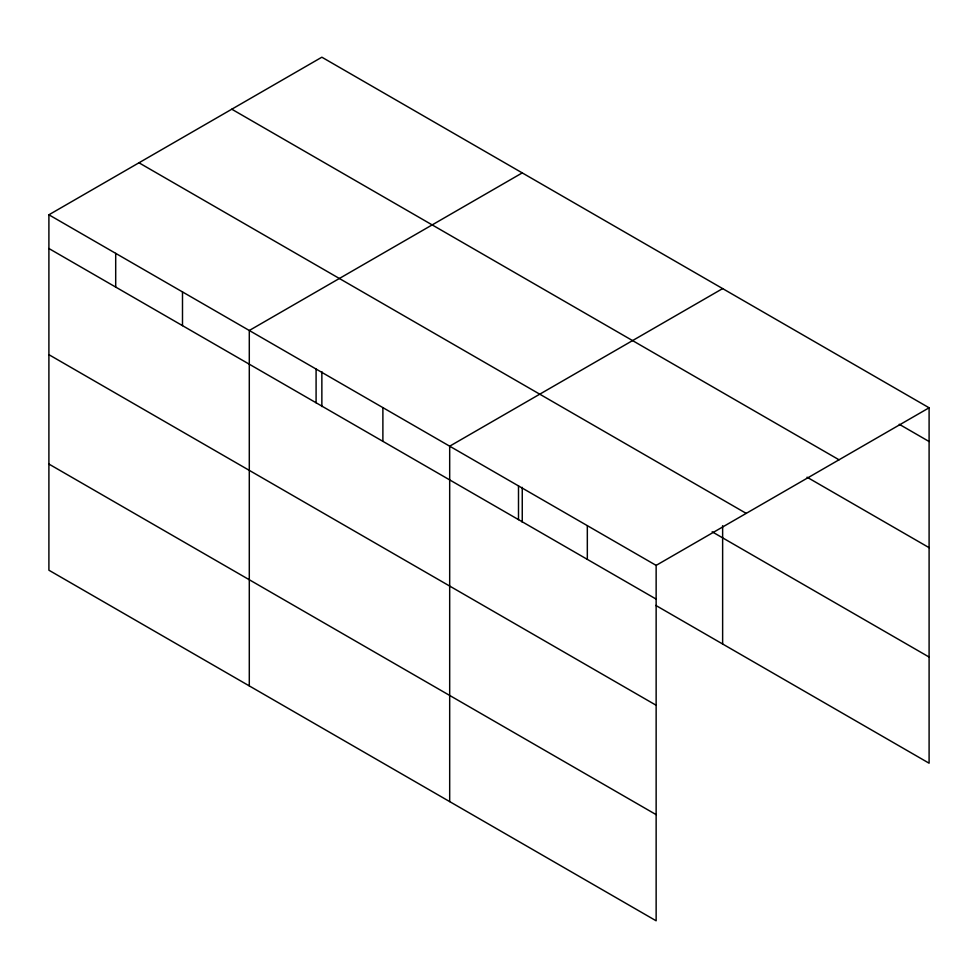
<?xml version="1.0" encoding="UTF-8"?>
<svg xmlns="http://www.w3.org/2000/svg" width="978" height="978" viewBox="0 0 978 978"><rect width="100%" height="100%" fill="white"/><g stroke="black" fill="none" stroke-linecap="round" stroke-linejoin="round"><path stroke-width="1.47" d="M656.14 705.26L656.14 565.382L48.9 214.793L48.9 570.211L656.14 920.799L656.14 705.26L48.9 354.672M655.847 605.443L929.1 763.207L929.1 407.789L321.86 57.201L48.9 214.793M522.252 172.898L249.292 330.491L249.292 685.896M722.632 288.596L449.684 446.188L449.684 801.593M656.14 565.382L929.1 407.789M899.234 424.269L929.1 441.518M231.786 109.206L839.026 459.794M807.046 477.203L929.1 547.668M138.974 162.788L746.214 513.377M712.155 531.8L929.1 657.045M48.9 248.51L656.14 599.098M48.9 464.049L656.14 814.637M722.632 525.687L722.632 644.001M587.326 525.651L587.326 559.367M522.252 487.362L522.252 522.24M518.499 485.919L518.499 519.636M382.887 407.618L382.887 441.335M321.86 371.664L321.86 406.555M316.09 369.061L316.09 402.777M182.495 291.921L182.495 325.65M115.697 253.363L115.697 287.08"/></g></svg>
